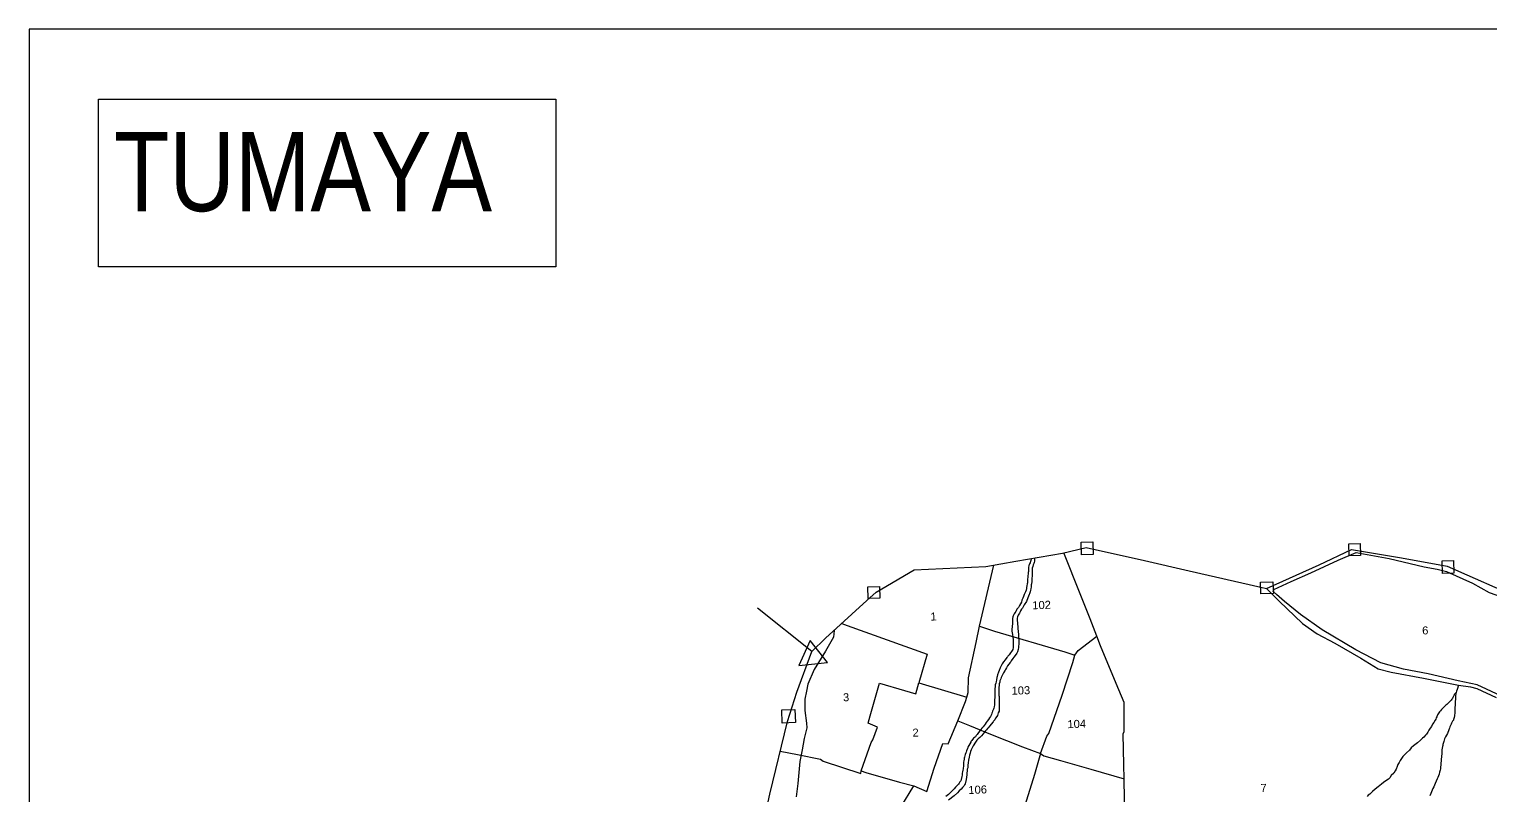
# Model space of a CAD drawing. Header units: inches. Extents: x 344504 to 348754, y 1574510 to 1580528.
# Drawn here: x 344504 to 347300, y 1579062 to 1580528 of the extents above; entities that cross this region are included whole.
import ezdxf

# ---------------------------------------------------------------- set-up
doc = ezdxf.new("R2010")
doc.units = ezdxf.units.IN
doc.header["$MEASUREMENT"] = 0
for name, color, linetype in [('C LINE COO', 6, 'Continuous'), ('CART TRACK', 51, 'Continuous'), ('PLATS', 6, 'Continuous'), ('STREAMS', 131, 'Continuous'), ('TITLEBLOCK', 7, 'Continuous'), ('VB', 5, 'Continuous')]:
    doc.layers.add(name, color=color, linetype=linetype)
doc.styles.add('ARIALN', font='ARIALN.TTF')
doc.styles.get("Standard").update_dxf_attribs({"font": 'arial.ttf'})

msp = doc.modelspace()

# ---------------------------------------------------------------- linework, layer by layer
at = {"layer": 'C LINE COO', "color": 0}
msp.add_lwpolyline([(344504.4, 1580527.7), (344504.4, 1574510.4), (348754.4, 1574510.4), (348754.4, 1580527.7), (344504.4, 1580527.7)], dxfattribs=at)
msp.add_lwpolyline([(344637, 1580393.7), (345511.4, 1580393.7), (345511.4, 1580073.1), (344637, 1580073.1)], close=True, dxfattribs=at)
at = {"layer": 'CART TRACK'}
for p, q in [((346955.2, 1579487.8), (347007.9, 1579512.4)), ((347007.9, 1579512.4), (347042.2, 1579526.9)), ((347042.2, 1579526.9), (347105.5, 1579515.3)), ((347105.5, 1579515.3), (347172.1, 1579499.3)), ((346917.6, 1579471.3), (346955.2, 1579487.8)), ((347172.1, 1579499.3), (347197.3, 1579494.9)), ((347197.3, 1579494.9), (347215.2, 1579490.8)), ((347215.2, 1579490.8), (347264.4, 1579468.5)), ((346883.2, 1579452.2), (346884.4, 1579456.3)), ((346884.4, 1579456.3), (346917.6, 1579471.3)), ((347264.4, 1579468.5), (347296.7, 1579450.6)), ((346889.6, 1579446.9), (346883.2, 1579452.2)), ((346905.3, 1579433.5), (346889.6, 1579446.9)), ((346935.8, 1579408.2), (346905.3, 1579433.5)), ((347296.7, 1579450.6), (347351.1, 1579431.2)), ((346976.9, 1579379), (346935.8, 1579408.2)), ((346043.7, 1579378), (346042.8, 1579365.1)), ((347041.4, 1579340.5), (346976.9, 1579379)), ((346042.8, 1579365.1), (346027, 1579338.3)), ((346027, 1579338.3), (346005.3, 1579303.3)), ((347089.1, 1579315.9), (347041.4, 1579340.5)), ((347133, 1579303.8), (347089.1, 1579315.9)), ((346005.3, 1579303.3), (345993.2, 1579275)), ((347179.7, 1579295.1), (347133, 1579303.8)), ((347237.3, 1579281.3), (347179.7, 1579295.1)), ((345991.1, 1579261.8), (345987.5, 1579246.3)), ((345993.2, 1579275), (345991.1, 1579261.8)), ((347273.8, 1579273.6), (347237.3, 1579281.3)), ((347318.6, 1579252.8), (347273.8, 1579273.6)), ((345987.5, 1579246.3), (345987.5, 1579224.8)), ((345987.5, 1579224.8), (345991, 1579200.7)), ((345991.5, 1579191.8), (345986.8, 1579171.4)), ((345991, 1579200.7), (345991.5, 1579191.8)), ((345982.5, 1579149.8), (345978.1, 1579127.5)), ((345986.8, 1579171.4), (345982.5, 1579149.8)), ((345978.1, 1579127.5), (345974.5, 1579085)), ((345974.5, 1579085), (345971.2, 1579059.4))]:
    msp.add_line(p, q, dxfattribs=at)
at = {"layer": 'PLATS', "color": 0}
for p, q in [((346514.3, 1579447.9), (346483, 1579526)), ((346322, 1579385.8), (346349.1, 1579502.9)), ((346870.9, 1579457.8), (346894.8, 1579434.1)), ((346533.3, 1579399.8), (346514.3, 1579447.9)), ((346894.8, 1579434.1), (346939.7, 1579391.4)), ((346546.2, 1579367), (346533.3, 1579399.8)), ((346058.3, 1579391.4), (346069, 1579387.2)), ((346069, 1579387.2), (346221.7, 1579332.6)), ((346315.6, 1579354.9), (346322, 1579385.8)), ((346322, 1579385.8), (346350.4, 1579376.6)), ((346350.4, 1579376.6), (346484.9, 1579336.9)), ((346939.7, 1579391.4), (346967.7, 1579371.5)), ((346967.7, 1579371.5), (347001.2, 1579353.3)), ((346300.9, 1579287.3), (346315.6, 1579354.9)), ((346510.2, 1579339.3), (346546.2, 1579367)), ((346553.3, 1579348.5), (346546.2, 1579367)), ((346583.1, 1579276.5), (346553.3, 1579348.5)), ((347001.2, 1579353.3), (347050.8, 1579325)), ((346221.7, 1579332.6), (346205.8, 1579277.4)), ((346479.7, 1579254.4), (346500.1, 1579316.6)), ((346484.9, 1579336.9), (346504.4, 1579330.9)), ((346500.1, 1579316.6), (346504.4, 1579330.9)), ((346504.4, 1579330.9), (346510.2, 1579339.3)), ((347050.8, 1579325), (347084.2, 1579304.3)), ((346300.3, 1579259.1), (346300.9, 1579287.3)), ((347084.2, 1579304.3), (347109.3, 1579298.3)), ((347109.3, 1579298.3), (347171.1, 1579286.5)), ((347171.1, 1579286.5), (347237.7, 1579273.2)), ((346113, 1579214.7), (346130.5, 1579277.2)), ((346130.5, 1579277.2), (346178.2, 1579263)), ((346178.2, 1579263), (346200.3, 1579256.8)), ((346200.3, 1579256.8), (346205.8, 1579277.4)), ((346205.8, 1579277.4), (346297.7, 1579250.1)), ((346297.7, 1579250.1), (346300.3, 1579259.1)), ((346598.4, 1579240.3), (346583.1, 1579276.5)), ((347237.7, 1579273.2), (347261.1, 1579270.1)), ((347261.1, 1579270.1), (347273.2, 1579266.6)), ((347273.2, 1579266.6), (347309.8, 1579249.9)), ((346280.5, 1579205), (346294.8, 1579241.9)), ((346294.8, 1579241.9), (346297.7, 1579250.1)), ((346454.7, 1579180.7), (346479.7, 1579254.4)), ((346598.3, 1579184.5), (346598.4, 1579240.3)), ((346109.1, 1579200.3), (346113, 1579214.7)), ((346261.7, 1579161), (346280.5, 1579205)), ((346280.5, 1579205), (346302.7, 1579195.9)), ((346126.5, 1579193.2), (346109.1, 1579200.3)), ((346117.8, 1579168.4), (346126.5, 1579193.2)), ((346302.7, 1579195.9), (346343.1, 1579179.7)), ((346343.1, 1579179.7), (346403.9, 1579155.3)), ((346438.6, 1579142.3), (346450.5, 1579176)), ((346450.5, 1579176), (346454.7, 1579180.7)), ((346596.4, 1579180), (346598.3, 1579184.5)), ((346597.8, 1579120.6), (346596.4, 1579180)), ((345940.8, 1579147), (345973.9, 1579140.7)), ((346095.8, 1579109.3), (346114.8, 1579163.8)), ((346114.8, 1579163.8), (346117.8, 1579168.4)), ((346235.4, 1579114.8), (346251.4, 1579161.5)), ((346251.4, 1579161.5), (346261.7, 1579161)), ((346403.9, 1579155.3), (346438.6, 1579142.3)), ((345973.9, 1579140.7), (346018, 1579131.8)), ((346018, 1579131.8), (346022.7, 1579127.7)), ((346022.7, 1579127.7), (346095, 1579104.5)), ((346438.6, 1579142.3), (346427.2, 1579102.3)), ((346438.6, 1579142.3), (346445, 1579137.9)), ((346445, 1579137.9), (346476.6, 1579129)), ((346476.6, 1579129), (346535, 1579112.3)), ((346598.3, 1579094), (346597.8, 1579120.6)), ((346095, 1579104.5), (346095.8, 1579109.3)), ((346095.8, 1579109.3), (346104.6, 1579106.3)), ((346104.6, 1579106.3), (346168.6, 1579087.6)), ((346220.8, 1579069.9), (346235.4, 1579114.8)), ((346427.2, 1579102.3), (346405.2, 1579032.8)), ((346535, 1579112.3), (346598.3, 1579094)), ((346598.6, 1579087), (346598.3, 1579094)), ((346168.6, 1579087.6), (346196.4, 1579080.4)), ((346171.5, 1579040.2), (346196.4, 1579080.4)), ((346196.4, 1579080.4), (346220.8, 1579069.9)), ((346598.8, 1579062), (346598.6, 1579087)), ((346598.9, 1579032.6), (346598.8, 1579062))]:
    msp.add_line(p, q, dxfattribs=at)
at = {"layer": 'STREAMS'}
for p, q in [((346419.6, 1579510.1), (346418.4, 1579507.2)), ((346419.9, 1579510.7), (346419.6, 1579510.1)), ((346420.5, 1579515.4), (346419.9, 1579510.7)), ((346426.7, 1579510.4), (346426.1, 1579507.9)), ((346427.3, 1579516.5), (346426.7, 1579510.4)), ((346414.8, 1579487), (346414, 1579481.5)), ((346414, 1579481.5), (346414, 1579478.9)), ((346415.1, 1579489.3), (346414.8, 1579487)), ((346415.2, 1579490.1), (346415.1, 1579489.3)), ((346415.6, 1579492.4), (346415.2, 1579490.1)), ((346415.6, 1579498.4), (346415.5, 1579493.7)), ((346415.5, 1579493.7), (346415.6, 1579492.4)), ((346416.2, 1579501.9), (346415.6, 1579498.4)), ((346416.7, 1579503.5), (346416.2, 1579501.9)), ((346417.7, 1579505.2), (346416.7, 1579503.5)), ((346418.4, 1579507.2), (346417.7, 1579505.2)), ((346422.5, 1579482.8), (346422.2, 1579476.8)), ((346422.6, 1579494.3), (346422.5, 1579492.4)), ((346422.5, 1579492.4), (346422.6, 1579490.4)), ((346422.6, 1579489.1), (346422.5, 1579485.7)), ((346422.5, 1579485.7), (346422.5, 1579482.8)), ((346422.8, 1579497), (346422.6, 1579494.3)), ((346422.6, 1579490.4), (346422.6, 1579489.1)), ((346423.7, 1579500.4), (346422.8, 1579497)), ((346424.5, 1579503.1), (346423.7, 1579500.4)), ((346425.5, 1579505.6), (346424.5, 1579503.1)), ((346426.1, 1579507.9), (346425.5, 1579505.6)), ((346410.8, 1579454.6), (346409.6, 1579452)), ((346411.6, 1579458.2), (346410.8, 1579454.6)), ((346411.7, 1579459.3), (346411.6, 1579458.2)), ((346411.8, 1579460.6), (346411.7, 1579459.3)), ((346412.1, 1579462.2), (346411.8, 1579460.6)), ((346412.3, 1579463.1), (346412.1, 1579462.2)), ((346412.8, 1579466.8), (346412.3, 1579463.1)), ((346412.9, 1579467.3), (346412.8, 1579466.8)), ((346413.4, 1579468.9), (346412.9, 1579467.3)), ((346414, 1579478.9), (346413.4, 1579476.5)), ((346413.4, 1579476.5), (346413.9, 1579471.9)), ((346413.7, 1579470.1), (346413.4, 1579468.9)), ((346413.9, 1579471.9), (346413.7, 1579470.1)), ((346419.5, 1579455.2), (346418.7, 1579451.6)), ((346420, 1579457.3), (346419.5, 1579455.2)), ((346420.1, 1579458.1), (346420, 1579457.3)), ((346420.5, 1579460.9), (346420.1, 1579458.1)), ((346420.7, 1579461.7), (346420.5, 1579460.9)), ((346420.8, 1579463.6), (346420.7, 1579461.7)), ((346420.9, 1579465.1), (346420.8, 1579463.6)), ((346421.2, 1579466.9), (346420.9, 1579465.1)), ((346421.8, 1579471.7), (346421.2, 1579466.9)), ((346422, 1579474), (346421.8, 1579471.7)), ((346422.2, 1579476.8), (346422, 1579474)), ((346398.1, 1579425.7), (346396.2, 1579421.9)), ((346399.9, 1579428.9), (346398.1, 1579425.7)), ((346401.9, 1579432.2), (346399.9, 1579428.9)), ((346402.9, 1579435.6), (346401.9, 1579432.2)), ((346404.7, 1579439.4), (346402.9, 1579435.6)), ((346405.8, 1579442.6), (346404.7, 1579439.4)), ((346407.3, 1579446.6), (346405.8, 1579442.6)), ((346407.4, 1579426.7), (346406, 1579424.5)), ((346408.4, 1579449.3), (346407.3, 1579446.6)), ((346411.4, 1579433.4), (346407.4, 1579426.7)), ((346409.6, 1579452), (346408.4, 1579449.3)), ((346414.2, 1579440.3), (346411.4, 1579433.4)), ((346416.9, 1579446.7), (346414.2, 1579440.3)), ((346417.4, 1579447.7), (346416.9, 1579446.7)), ((346418.7, 1579451.6), (346417.4, 1579447.7)), ((346385.1, 1579401), (346384.6, 1579397.7)), ((346384.6, 1579397.7), (346384.7, 1579393.7)), ((346385.4, 1579404), (346385.1, 1579401)), ((346386.1, 1579406.1), (346385.4, 1579404)), ((346386.8, 1579407.4), (346386.1, 1579406.1)), ((346387.4, 1579408.5), (346386.8, 1579407.4)), ((346388.1, 1579409.4), (346387.4, 1579408.5)), ((346389.4, 1579411.8), (346388.1, 1579409.4)), ((346391.1, 1579413.9), (346389.4, 1579411.8)), ((346392, 1579415.6), (346391.1, 1579413.9)), ((346393.2, 1579418.3), (346392, 1579415.6)), ((346393.8, 1579419.4), (346393.2, 1579418.3)), ((346394.3, 1579420), (346393.8, 1579419.4)), ((346394.1, 1579399.1), (346393.8, 1579396.2)), ((346394.7, 1579403.8), (346394.1, 1579401.4)), ((346394.1, 1579401.4), (346394.1, 1579399.1)), ((346395, 1579420.6), (346394.3, 1579420)), ((346395.8, 1579407), (346394.7, 1579403.8)), ((346396.2, 1579421.9), (346395, 1579420.6)), ((346397.3, 1579408.8), (346395.8, 1579407)), ((346398.4, 1579410.9), (346397.3, 1579408.8)), ((346399.5, 1579413.2), (346398.4, 1579410.9)), ((346400.5, 1579415.5), (346399.5, 1579413.2)), ((346402.4, 1579418.6), (346400.5, 1579415.5)), ((346403.8, 1579420.8), (346402.4, 1579418.6)), ((346406, 1579424.5), (346403.8, 1579420.8)), ((346384, 1579385.5), (346383.6, 1579380)), ((346383.6, 1579380), (346383.8, 1579377.8)), ((346383.8, 1579377.8), (346383.9, 1579375.8)), ((346383.9, 1579375.8), (346384.1, 1579374.3)), ((346384.6, 1579391), (346384, 1579385.5)), ((346384.1, 1579374.3), (346385.1, 1579369)), ((346384.7, 1579393.7), (346384.6, 1579391)), ((346385.1, 1579369), (346385.4, 1579366.2)), ((346393.8, 1579396.2), (346394.2, 1579393.2)), ((346394.2, 1579393.2), (346394.3, 1579391.6)), ((346394.3, 1579391.6), (346394.5, 1579389.9)), ((346394.5, 1579389.9), (346394.9, 1579385.7)), ((346394.9, 1579385.7), (346395.1, 1579381.3)), ((346395.1, 1579381.3), (346395.8, 1579376)), ((346395.8, 1579376), (346396.4, 1579370.1)), ((346396.4, 1579370.1), (346396.5, 1579368.1)), ((346385.6, 1579341.7), (346383.1, 1579337.3)), ((346385.4, 1579366.2), (346386.2, 1579359.1)), ((346386.4, 1579345.4), (346385.6, 1579341.7)), ((346386.2, 1579359.1), (346386.3, 1579355.9)), ((346386.3, 1579355.9), (346386.2, 1579351.1)), ((346386.2, 1579351.1), (346386.4, 1579345.4)), ((346395.6, 1579341.4), (346394.5, 1579337.2)), ((346396.5, 1579345.2), (346395.6, 1579341.4)), ((346396.5, 1579368.1), (346396.5, 1579366.6)), ((346396.5, 1579366.6), (346396.7, 1579363.7)), ((346396.6, 1579347.8), (346396.5, 1579345.2)), ((346396.9, 1579351.4), (346396.6, 1579347.8)), ((346396.7, 1579363.7), (346397, 1579358.8)), ((346397, 1579358.8), (346396.9, 1579351.4)), ((346365.1, 1579314.3), (346363.1, 1579310.2)), ((346367.7, 1579318.1), (346365.1, 1579314.3)), ((346370.9, 1579321.4), (346367.7, 1579318.1)), ((346373.9, 1579326.2), (346370.9, 1579321.4)), ((346375.1, 1579327.5), (346373.9, 1579326.2)), ((346376.2, 1579328.8), (346375.1, 1579327.5)), ((346380.5, 1579316.8), (346375.4, 1579310.5)), ((346378.8, 1579331.3), (346376.2, 1579328.8)), ((346379.8, 1579333), (346378.8, 1579331.3)), ((346381.3, 1579334.8), (346379.8, 1579333)), ((346380.9, 1579317.5), (346380.5, 1579316.8)), ((346382.3, 1579319.6), (346380.9, 1579317.5)), ((346383.1, 1579337.3), (346381.3, 1579334.8)), ((346385.7, 1579324.3), (346382.3, 1579319.6)), ((346387.4, 1579326.8), (346385.7, 1579324.3)), ((346389.9, 1579330), (346387.4, 1579326.8)), ((346393.3, 1579334.6), (346389.9, 1579330)), ((346394.5, 1579337.2), (346393.3, 1579334.6)), ((346355.2, 1579287.7), (346354.2, 1579283.6)), ((346355.6, 1579289.6), (346355.2, 1579287.7)), ((346356.3, 1579292.7), (346355.6, 1579289.6)), ((346358, 1579297.8), (346356.3, 1579292.7)), ((346359.4, 1579301.4), (346358, 1579297.8)), ((346361.4, 1579306.6), (346359.4, 1579301.4)), ((346362.6, 1579285.4), (346361, 1579281.4)), ((346363.1, 1579310.2), (346361.4, 1579306.6)), ((346363.4, 1579287.8), (346362.6, 1579285.4)), ((346364.6, 1579290.3), (346363.4, 1579287.8)), ((346365.2, 1579291.8), (346364.6, 1579290.3)), ((346367.9, 1579296.6), (346365.2, 1579291.8)), ((346371, 1579301.6), (346367.9, 1579296.6)), ((346371.8, 1579303.1), (346371, 1579301.6)), ((346373.4, 1579306.6), (346371.8, 1579303.1)), ((346375.4, 1579310.5), (346373.4, 1579306.6)), ((346351.1, 1579264.3), (346351, 1579260.2)), ((346351, 1579260.2), (346351.1, 1579254.7)), ((346351.5, 1579270.6), (346351.1, 1579266.5)), ((346351.1, 1579266.5), (346351.1, 1579264.3)), ((346352, 1579273.9), (346351.5, 1579270.6)), ((346352.9, 1579277.3), (346352, 1579273.9)), ((346353.6, 1579279.3), (346352.9, 1579277.3)), ((346354.2, 1579283.6), (346353.6, 1579279.3)), ((346359.1, 1579273.4), (346358.5, 1579268.5)), ((346358.5, 1579268.5), (346358.6, 1579263)), ((346358.6, 1579263), (346358.7, 1579260.9)), ((346358.7, 1579260.9), (346358.9, 1579253.4)), ((346359.4, 1579275.5), (346359.1, 1579273.4)), ((346360.4, 1579278.9), (346359.4, 1579275.5)), ((346361, 1579281.4), (346360.4, 1579278.9)), ((347233.1, 1579259), (347230.4, 1579255.7)), ((347233, 1579257.2), (347232.3, 1579251.9)), ((347233.1, 1579259), (347233, 1579257.2)), ((347233.9, 1579261.9), (347233.1, 1579259)), ((347235.1, 1579265.2), (347233.9, 1579261.9)), ((347237.7, 1579273.2), (347235.1, 1579265.2)), ((346349, 1579229.1), (346348.5, 1579227.6)), ((346349.7, 1579231.5), (346349, 1579229.1)), ((346350.3, 1579235.4), (346349.7, 1579231.5)), ((346350.5, 1579236.6), (346350.3, 1579235.4)), ((346350.8, 1579239.6), (346350.5, 1579236.6)), ((346351, 1579249.2), (346350.6, 1579246.1)), ((346350.6, 1579246.1), (346350.7, 1579242.8)), ((346350.7, 1579242.8), (346350.8, 1579239.6)), ((346351.2, 1579250.8), (346351, 1579249.2)), ((346351.1, 1579254.7), (346351.2, 1579250.8)), ((346358.9, 1579253.4), (346359.1, 1579251.3)), ((346359.1, 1579251.3), (346359.4, 1579246)), ((346359.7, 1579242.5), (346359.1, 1579234.2)), ((346359.1, 1579234.2), (346359.1, 1579229.5)), ((346359.1, 1579229.5), (346359.2, 1579225.8)), ((346359.4, 1579246), (346359.7, 1579242.5)), ((347208.1, 1579229.3), (347205.5, 1579226.9)), ((347211.1, 1579232.6), (347208.1, 1579229.3)), ((347213.4, 1579234.7), (347211.1, 1579232.6)), ((347215.6, 1579236.1), (347213.4, 1579234.7)), ((347217.7, 1579238), (347215.6, 1579236.1)), ((347219.7, 1579240.2), (347217.7, 1579238)), ((347221.4, 1579241.8), (347219.7, 1579240.2)), ((347223.9, 1579244.4), (347221.4, 1579241.8)), ((347225.1, 1579246.2), (347223.9, 1579244.4)), ((347225.6, 1579247.1), (347225.1, 1579246.2)), ((347226.3, 1579247.9), (347225.6, 1579247.1)), ((347227.1, 1579249.8), (347226.3, 1579247.9)), ((347228.4, 1579252), (347227.1, 1579249.8)), ((347228.8, 1579252.9), (347228.4, 1579252)), ((347229.3, 1579254.1), (347228.8, 1579252.9)), ((347229.9, 1579255.1), (347229.3, 1579254.1)), ((347230.4, 1579255.7), (347229.9, 1579255.1)), ((347231, 1579230), (347230.8, 1579227.9)), ((347231.2, 1579235.3), (347231, 1579230)), ((347231.4, 1579237.8), (347231.2, 1579235.3)), ((347231.5, 1579241.3), (347231.4, 1579237.8)), ((347232.2, 1579246.8), (347231.5, 1579241.3)), ((347232.3, 1579251.9), (347232.1, 1579249.1)), ((347232.1, 1579249.1), (347232.2, 1579246.8)), ((346334.8, 1579202), (346332.5, 1579198.8)), ((346336.3, 1579204.1), (346334.8, 1579202)), ((346339.3, 1579207.8), (346336.3, 1579204.1)), ((346341.2, 1579210.9), (346339.3, 1579207.8)), ((346342.8, 1579213.2), (346341.2, 1579210.9)), ((346344.6, 1579217.1), (346342.8, 1579213.2)), ((346347.8, 1579203.1), (346344, 1579198.8)), ((346345.1, 1579219.4), (346344.6, 1579217.1)), ((346345.8, 1579221.1), (346345.1, 1579219.4)), ((346346.7, 1579223.2), (346345.8, 1579221.1)), ((346348.5, 1579227.6), (346346.7, 1579223.2)), ((346348.8, 1579204.3), (346347.8, 1579203.1)), ((346351, 1579207.1), (346348.8, 1579204.3)), ((346352.6, 1579209.8), (346351, 1579207.1)), ((346355, 1579213.3), (346352.6, 1579209.8)), ((346356.4, 1579215.3), (346355, 1579213.3)), ((346357.8, 1579220.6), (346356.4, 1579215.3)), ((346359.1, 1579223.7), (346357.8, 1579220.6)), ((346359.2, 1579225.8), (346359.1, 1579223.7)), ((347190.4, 1579201.9), (347188.3, 1579198.7)), ((347193.2, 1579206.4), (347190.4, 1579201.9)), ((347194.4, 1579208.3), (347193.2, 1579206.4)), ((347195.2, 1579210.7), (347194.4, 1579208.3)), ((347196.2, 1579212.7), (347195.2, 1579210.7)), ((347198, 1579216.8), (347196.2, 1579212.7)), ((347200.1, 1579220.2), (347198, 1579216.8)), ((347201.7, 1579222.4), (347200.1, 1579220.2)), ((347203.3, 1579224.4), (347201.7, 1579222.4)), ((347205.5, 1579226.9), (347203.3, 1579224.4)), ((347225.5, 1579203), (347224.6, 1579200.7)), ((347226.7, 1579204.5), (347225.5, 1579203)), ((347228, 1579206), (347226.7, 1579204.5)), ((347228.4, 1579207.4), (347228, 1579206)), ((347229.1, 1579209.2), (347228.4, 1579207.4)), ((347229.4, 1579211.3), (347229.1, 1579209.2)), ((347230.4, 1579214.7), (347229.4, 1579211.3)), ((347230.5, 1579216.6), (347230.4, 1579214.7)), ((347230.7, 1579218.8), (347230.5, 1579216.6)), ((347231, 1579222.2), (347230.7, 1579218.8)), ((347230.8, 1579227.9), (347231, 1579222.2)), ((346312.3, 1579173.4), (346310.4, 1579171.7)), ((346313.9, 1579174.6), (346312.3, 1579173.4)), ((346315.6, 1579176.7), (346313.9, 1579174.6)), ((346317.2, 1579179.1), (346315.6, 1579176.7)), ((346320.1, 1579182.8), (346317.2, 1579179.1)), ((346322.6, 1579173.3), (346319.1, 1579170.4)), ((346324.3, 1579188.2), (346320.1, 1579182.8)), ((346325.5, 1579176.2), (346322.6, 1579173.3)), ((346326.2, 1579190.7), (346324.3, 1579188.2)), ((346328.6, 1579179.9), (346325.5, 1579176.2)), ((346328.6, 1579193.7), (346326.2, 1579190.7)), ((346332.5, 1579198.8), (346328.6, 1579193.7)), ((346330.5, 1579183), (346328.6, 1579179.9)), ((346333.2, 1579186.1), (346330.5, 1579183)), ((346335, 1579188), (346333.2, 1579186.1)), ((346337.4, 1579190.4), (346335, 1579188)), ((346338.6, 1579191.6), (346337.4, 1579190.4)), ((346341.6, 1579195.6), (346338.6, 1579191.6)), ((346344, 1579198.8), (346341.6, 1579195.6)), ((347171.4, 1579173.6), (347169.1, 1579171.6)), ((347174.6, 1579177.4), (347171.4, 1579173.6)), ((347176.5, 1579179.8), (347174.6, 1579177.4)), ((347179, 1579183.3), (347176.5, 1579179.8)), ((347181.4, 1579186.9), (347179, 1579183.3)), ((347184, 1579190.8), (347181.4, 1579186.9)), ((347186.2, 1579194.4), (347184, 1579190.8)), ((347188.3, 1579198.7), (347186.2, 1579194.4)), ((347213.1, 1579174.2), (347211.2, 1579170.8)), ((347214.7, 1579177.5), (347213.1, 1579174.2)), ((347216.6, 1579180.6), (347214.7, 1579177.5)), ((347217.7, 1579182.9), (347216.6, 1579180.6)), ((347218.7, 1579186), (347217.7, 1579182.9)), ((347220.3, 1579189.6), (347218.7, 1579186)), ((347220.9, 1579190.9), (347220.3, 1579189.6)), ((347221.2, 1579193.4), (347220.9, 1579190.9)), ((347223.8, 1579198.5), (347221.2, 1579193.4)), ((347224.6, 1579200.7), (347223.8, 1579198.5)), ((346296.5, 1579145.4), (346295.8, 1579143.9)), ((346297.1, 1579147.6), (346296.5, 1579145.4)), ((346298.8, 1579152.1), (346297.1, 1579147.6)), ((346299.7, 1579154.4), (346298.8, 1579152.1)), ((346301.1, 1579158.1), (346299.7, 1579154.4)), ((346303.2, 1579161.3), (346301.1, 1579158.1)), ((346305, 1579164.4), (346303.2, 1579161.3)), ((346304.8, 1579146.4), (346303.7, 1579143)), ((346305.8, 1579149.4), (346304.8, 1579146.4)), ((346305.5, 1579165.8), (346305, 1579164.4)), ((346307.1, 1579167.7), (346305.5, 1579165.8)), ((346307.6, 1579153.5), (346305.8, 1579149.4)), ((346310.4, 1579171.7), (346307.1, 1579167.7)), ((346309.8, 1579157.4), (346307.6, 1579153.5)), ((346314, 1579163.9), (346309.8, 1579157.4)), ((346316.7, 1579167.9), (346314, 1579163.9)), ((346319.1, 1579170.4), (346316.7, 1579167.9)), ((347144, 1579148.9), (347138.3, 1579143.7)), ((347147.6, 1579153.3), (347144, 1579148.9)), ((347151.7, 1579157.2), (347147.6, 1579153.3)), ((347156.7, 1579160.9), (347151.7, 1579157.2)), ((347159.6, 1579163.1), (347156.7, 1579160.9)), ((347165.1, 1579168.3), (347159.6, 1579163.1)), ((347169.1, 1579171.6), (347165.1, 1579168.3)), ((347206.3, 1579149.8), (347206.2, 1579147.3)), ((347206.2, 1579147.3), (347206.2, 1579144.9)), ((347206.7, 1579152.7), (347206.3, 1579149.8)), ((347207.2, 1579155.9), (347206.7, 1579152.7)), ((347207.7, 1579158), (347207.2, 1579155.9)), ((347208.1, 1579159.8), (347207.7, 1579158)), ((347209.2, 1579163.3), (347208.1, 1579159.8)), ((347209.8, 1579165.2), (347209.2, 1579163.3)), ((347210.4, 1579168.2), (347209.8, 1579165.2)), ((347211.2, 1579170.8), (347210.4, 1579168.2)), ((346291.1, 1579118.3), (346290.6, 1579114.7)), ((346291.4, 1579125.8), (346291, 1579121.8)), ((346291, 1579121.8), (346291.1, 1579118.3)), ((346291.7, 1579128.3), (346291.4, 1579125.8)), ((346292.2, 1579131.6), (346291.7, 1579128.3)), ((346292.4, 1579133.7), (346292.2, 1579131.6)), ((346293, 1579135.3), (346292.4, 1579133.7)), ((346293.6, 1579137.8), (346293, 1579135.3)), ((346294.3, 1579140.6), (346293.6, 1579137.8)), ((346295.8, 1579143.9), (346294.3, 1579140.6)), ((346299.7, 1579120.1), (346299.4, 1579115.3)), ((346300.2, 1579124.4), (346299.7, 1579120.1)), ((346301, 1579130.1), (346300.2, 1579124.4)), ((346301.9, 1579135.7), (346301, 1579130.1)), ((346302.8, 1579139.4), (346301.9, 1579135.7)), ((346303.7, 1579143), (346302.8, 1579139.4)), ((347120.7, 1579117.8), (347118.8, 1579112.9)), ((347122.1, 1579121.7), (347120.7, 1579117.8)), ((347124.1, 1579125.2), (347122.1, 1579121.7)), ((347126.3, 1579129), (347124.1, 1579125.2)), ((347128.6, 1579132.7), (347126.3, 1579129)), ((347131.3, 1579136.5), (347128.6, 1579132.7)), ((347138.3, 1579143.7), (347131.3, 1579136.5)), ((347204.2, 1579121), (347203.5, 1579116.3)), ((347204.4, 1579125.2), (347204.2, 1579121)), ((347204.7, 1579126.7), (347204.4, 1579125.2)), ((347204.7, 1579129.8), (347204.6, 1579128.3)), ((347204.6, 1579128.3), (347204.7, 1579126.7)), ((347205, 1579132.2), (347204.7, 1579129.8)), ((347205.2, 1579135.7), (347205, 1579132.2)), ((347206, 1579141.1), (347205.2, 1579137.9)), ((347205.2, 1579137.9), (347205.2, 1579135.7)), ((347206.2, 1579144.9), (347206, 1579141.1)), ((346285.8, 1579090.5), (346284.5, 1579088.2)), ((346286.7, 1579092.7), (346285.8, 1579090.5)), ((346287.5, 1579095.7), (346286.7, 1579092.7)), ((346288.3, 1579097.5), (346287.5, 1579095.7)), ((346288.5, 1579102.1), (346288.3, 1579097.5)), ((346288.8, 1579103.6), (346288.5, 1579102.1)), ((346289.6, 1579107.9), (346288.8, 1579104.5)), ((346288.8, 1579104.5), (346288.8, 1579103.6)), ((346289.8, 1579109.3), (346289.6, 1579107.9)), ((346290.1, 1579110.7), (346289.8, 1579109.3)), ((346290.4, 1579113.3), (346290.1, 1579110.7)), ((346290.6, 1579114.7), (346290.4, 1579113.3)), ((346296.3, 1579093.1), (346295, 1579087.3)), ((346297.4, 1579101.7), (346296.3, 1579093.1)), ((346298.3, 1579112.3), (346297.4, 1579101.7)), ((346299.4, 1579115.3), (346298.3, 1579112.3)), ((347098.9, 1579090), (347094.4, 1579087)), ((347103.8, 1579093.6), (347098.9, 1579090)), ((347106.5, 1579096), (347103.8, 1579093.6)), ((347109.3, 1579100.4), (347106.5, 1579096)), ((347113.9, 1579105.2), (347109.3, 1579100.4)), ((347116.7, 1579109.3), (347113.9, 1579105.2)), ((347118.8, 1579112.9), (347116.7, 1579109.3)), ((347195.2, 1579089.5), (347193.3, 1579085.1)), ((347197.2, 1579094.1), (347195.2, 1579089.5)), ((347198.4, 1579096.9), (347197.2, 1579094.1)), ((347199.6, 1579100), (347198.4, 1579096.9)), ((347200.7, 1579102.9), (347199.6, 1579100)), ((347201.4, 1579106.7), (347200.7, 1579102.9)), ((347203, 1579110.9), (347201.4, 1579106.7)), ((347203.4, 1579113.3), (347203, 1579110.9)), ((347203.5, 1579116.3), (347203.4, 1579113.3)), ((346262.3, 1579064.4), (346257.4, 1579060.4)), ((346268.6, 1579070.3), (346262.3, 1579064.4)), ((346273.4, 1579061.7), (346262.5, 1579053.3)), ((346273.1, 1579074.9), (346268.6, 1579070.3)), ((346276.2, 1579077.9), (346273.1, 1579074.9)), ((346279.9, 1579067.5), (346273.4, 1579061.7)), ((346279.3, 1579081.4), (346276.2, 1579077.9)), ((346281.4, 1579083.8), (346279.3, 1579081.4)), ((346283, 1579071.1), (346279.9, 1579067.5)), ((346282.7, 1579086), (346281.4, 1579083.8)), ((346284.5, 1579088.2), (346282.7, 1579086)), ((346286.8, 1579074.3), (346283, 1579071.1)), ((346289.5, 1579077.4), (346286.8, 1579074.3)), ((346291.6, 1579080.2), (346289.5, 1579077.4)), ((346293.1, 1579082.7), (346291.6, 1579080.2)), ((346294.1, 1579084.6), (346293.1, 1579082.7)), ((346295, 1579087.3), (346294.1, 1579084.6)), ((347065.4, 1579062.7), (347063.5, 1579060)), ((347068, 1579064.8), (347065.4, 1579062.7)), ((347073.7, 1579070), (347068, 1579064.8)), ((347078.5, 1579074.1), (347073.7, 1579070)), ((347084.3, 1579078.6), (347078.5, 1579074.1)), ((347090.9, 1579084), (347084.3, 1579078.6)), ((347094.4, 1579087), (347090.9, 1579084)), ((347184.9, 1579065.9), (347183.1, 1579061.6)), ((347186.2, 1579069.3), (347184.9, 1579065.9)), ((347188.8, 1579075.5), (347186.2, 1579069.3)), ((347190.4, 1579078.5), (347188.8, 1579075.5)), ((347193.3, 1579085.1), (347190.4, 1579078.5))]:
    msp.add_line(p, q, dxfattribs=at)
at = {"layer": 'VB', "color": 6}
for p, q in [((346480.7, 1579525.5), (346525.9, 1579536.7)), ((346516, 1579546.7), (346538.4, 1579547.5)), ((346516.8, 1579522.7), (346516, 1579546.7)), ((346525.9, 1579536.7), (346637.3, 1579511.6)), ((346538.4, 1579547.5), (346539.2, 1579523.4)), ((347028.2, 1579543.4), (347049.6, 1579544.1)), ((347029, 1579520.7), (347028.2, 1579543.4)), ((347049.6, 1579544.1), (347050.4, 1579521.4)), ((346333.9, 1579500.2), (346391.2, 1579510.5)), ((346391.2, 1579510.5), (346480.7, 1579525.5)), ((346539.2, 1579523.4), (346516.8, 1579522.7)), ((346637.3, 1579511.6), (346722.5, 1579491.6)), ((346971.1, 1579503.3), (347033.1, 1579532.9)), ((347050.4, 1579521.4), (347029, 1579520.7)), ((347033.1, 1579532.9), (347128.6, 1579516.9)), ((347128.6, 1579516.9), (347216.3, 1579500.9)), ((347206.4, 1579510.7), (347228.1, 1579511.5)), ((347207.2, 1579486.9), (347206.4, 1579510.7)), ((347228.1, 1579511.5), (347228.9, 1579487.6)), ((346124.5, 1579451.4), (346196.9, 1579494)), ((346196.9, 1579494), (346333.9, 1579500.2)), ((346722.5, 1579491.6), (346859.8, 1579460.4)), ((346870.9, 1579457.8), (346971.1, 1579503.3)), ((347228.9, 1579487.6), (347207.2, 1579486.9)), ((347216.3, 1579500.9), (347423.7, 1579408.9)), ((346108.3, 1579461.1), (346130.5, 1579461.8)), ((346109.1, 1579438.9), (346108.3, 1579461.1)), ((346130.5, 1579461.8), (346131.3, 1579439.6)), ((346859.2, 1579470.1), (346883.1, 1579470.9)), ((346860, 1579448), (346859.2, 1579470.1)), ((346859.8, 1579460.4), (346870.9, 1579457.8)), ((346883.1, 1579470.9), (346883.9, 1579448.8)), ((346027.4, 1579363.1), (346106.3, 1579435.4)), ((346106.3, 1579435.4), (346124.5, 1579451.4)), ((346131.3, 1579439.6), (346109.1, 1579438.9)), ((346883.9, 1579448.8), (346860, 1579448)), ((346001.1, 1579337.6), (345897.4, 1579420.2)), ((345998.2, 1579358.8), (345976, 1579311)), ((346031.1, 1579316.4), (345998.2, 1579358.8)), ((346001.1, 1579337.6), (346027.4, 1579363.1)), ((345972.6, 1579260), (346001.1, 1579337.6)), ((345976, 1579311), (346031.1, 1579316.4)), ((345954.8, 1579204), (345972.6, 1579260)), ((345920.8, 1579065), (345954.8, 1579204)), ((345943.6, 1579225.9), (345968.8, 1579226.8)), ((345944.4, 1579200.7), (345943.6, 1579225.9)), ((345969.7, 1579201.6), (345944.4, 1579200.7)), ((345968.8, 1579226.8), (345969.7, 1579201.6)), ((345894.9, 1578945.7), (345920.8, 1579065))]:
    msp.add_line(p, q, dxfattribs=at)

# ---------------------------------------------------------------- texts
at = {"layer": 'PLATS', "color": 0, "oblique": 360}
for s, height, p in [('102', 15.31, (346423, 1579418.3)), ('3', 15.3, (346061, 1579242.3))]:
    msp.add_text(s, height=height, rotation=1.9712, dxfattribs=at).set_placement(p)
at = {"layer": 'PLATS', "color": 0}
for s, height, p in [('1', 15.3, (346228.2, 1579396.7)), ('6', 15.3, (347168.6, 1579370.1)), ('103', 15.31, (346383.3, 1579254.9)), ('104', 15.31, (346490.2, 1579190.9)), ('2', 15.3, (346193.9, 1579174.7)), ('106', 15.31, (346300.7, 1579065.1)), ('7', 15.3, (346859.6, 1579068.9))]:
    msp.add_text(s, height=height, rotation=1.9712, dxfattribs=at).set_placement(p)
at = {"layer": 'TITLEBLOCK', "color": 0, "extrusion": (0.000201441, 0.004807, 0.999988), "style": 'ARIALN'}
msp.add_text('TUMAYA', height=151.47, rotation=359.9999, dxfattribs=at).set_placement((344666.6, 1580161.1, 7665.1))

doc.saveas('drawing.dxf')
